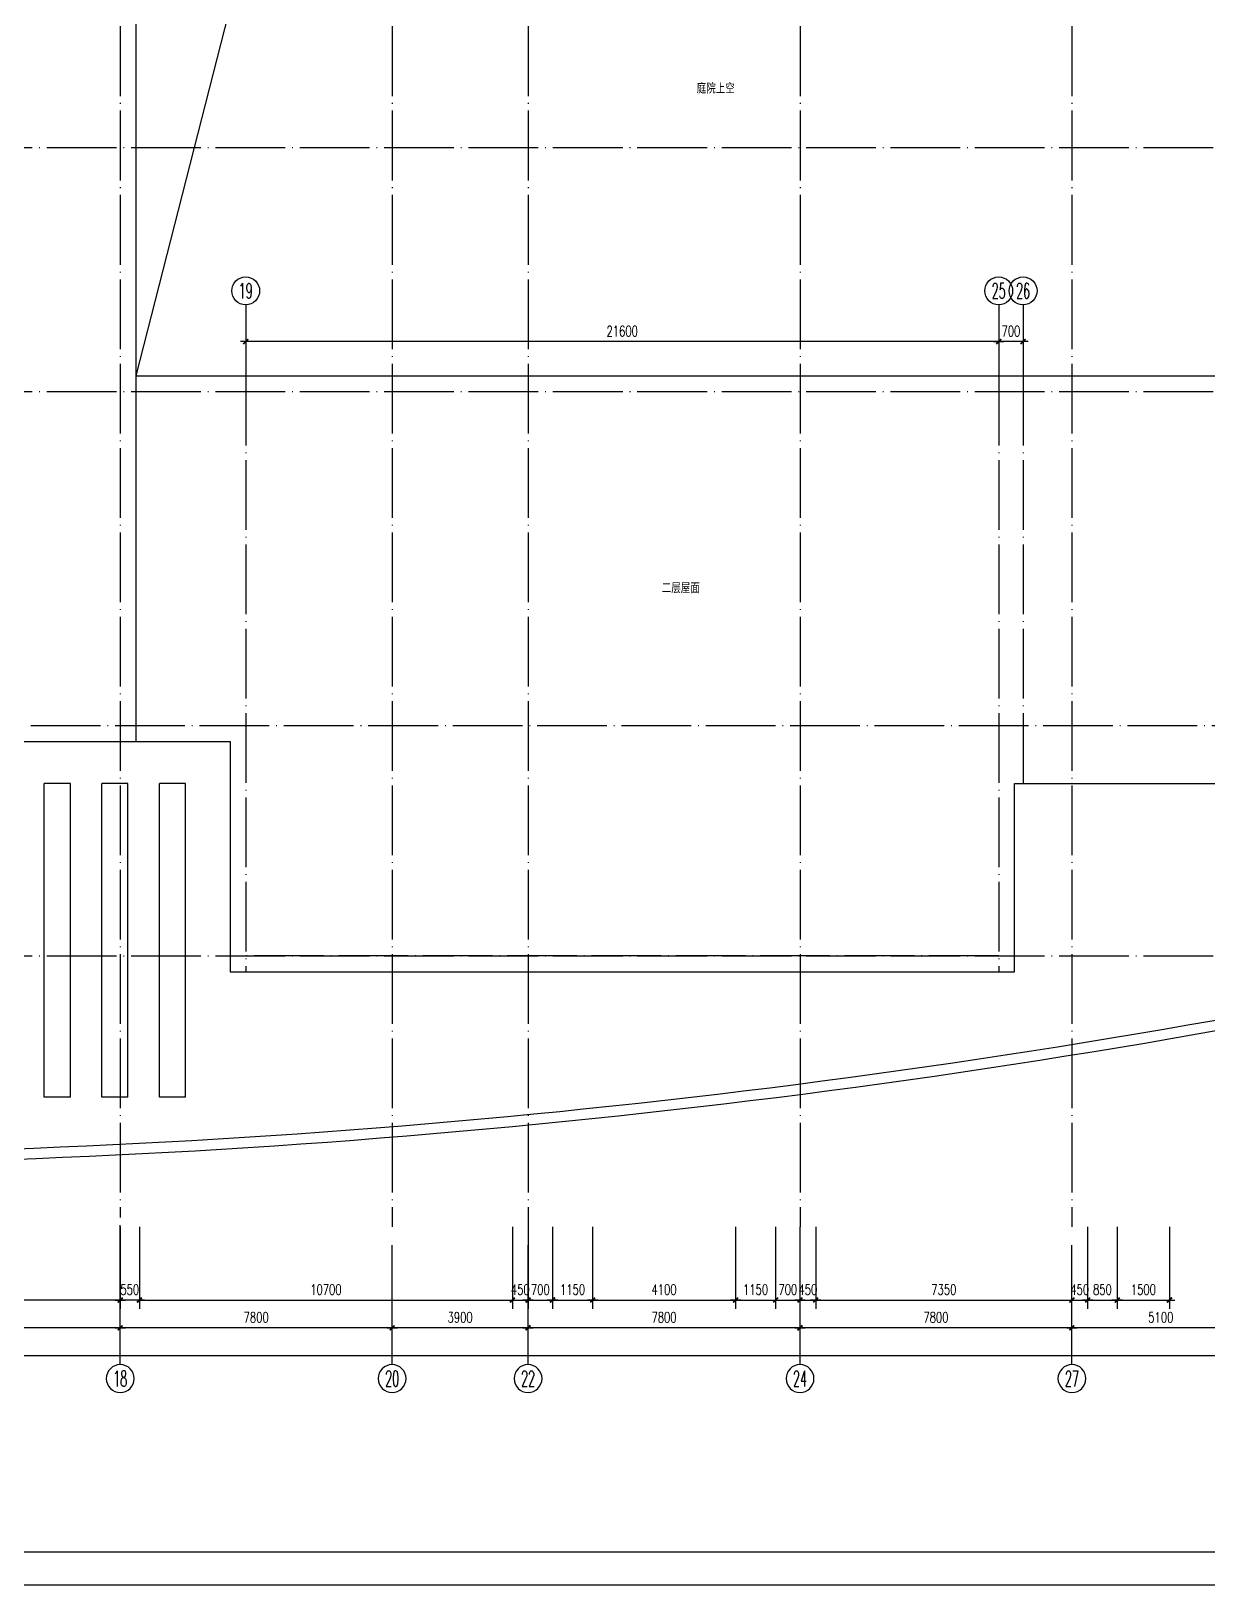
# Model space of a CAD drawing. Extents: x 165127 to 1058185, y 60808 to 144908.
# Drawn here: x 606967 to 640724, y 60808 to 105391 of the extents above; entities that cross this region are included whole.
import ezdxf
from ezdxf.enums import TextEntityAlignment as Align

# ---------------------------------------------------------------- set-up
doc = ezdxf.new("R2010")
doc.units = 0
doc.header["$LTSCALE"] = 1000
doc.linetypes.add('DOTE', pattern=[2.42, 2, -0.2, 0.02, -0.2])
doc.layers.get('0').update_dxf_attribs({"linetype": 'CONTINUOUS'})
doc.layers.get('DEFPOINTS').update_dxf_attribs({"linetype": 'CONTINUOUS'})
for name, color, linetype in [('AXIS', 3, 'CONTINUOUS'), ('AXIS_TEXT', 7, 'CONTINUOUS'), ('DOTE', 1, 'DOTE'), ('PUB_DIM', 3, 'CONTINUOUS'), ('PUB_TEXT', 7, 'CONTINUOUS'), ('ROOF', 4, 'CONTINUOUS'), ('STAIR', 3, 'CONTINUOUS'), ('WINDOW', 2, 'CONTINUOUS')]:
    doc.layers.add(name, color=color, linetype=linetype)
doc.styles.add('_HZTXT', font='romans.shx', dxfattribs={"width": 0.7, "bigfont": 'z.shx'})
doc.styles.add('COMPLEX', font='COMPLEX')
doc.styles.add('DIM_FONT', font='SIMPLEX.shx', dxfattribs={"width": 0.7})
doc.dimstyles.new('AXIS', dxfattribs={"dimtxt": 300, "dimasz": 1, "dimexe": 250, "dimexo": 300, "dimgap": 150, "dimtad": 1, "dimdec": 0, "dimdsep": 46, "dimtxsty": 'DIM_FONT', "dimblk": '_DIMX', "dimcen": 2.5, "dimse1": 1, "dimse2": 1, "dimclrt": 7, "dimadec": 0, "dimazin": 0, "dimtfac": 1, "dimtdec": 0, "dimtix": 1, "dimtmove": 2, "dimatfit": 3, "dimldrblk": '_DIMX', "dimfxl": 1, "dimarcsym": 0})
doc.dimstyles.new('DIMA', dxfattribs={"dimtxt": 300, "dimasz": 1, "dimexe": 250, "dimexo": 300, "dimgap": 150, "dimtad": 1, "dimdec": 0, "dimdsep": 46, "dimtxsty": 'DIM_FONT', "dimblk": '_DIMX', "dimcen": 2.5, "dimse1": 1, "dimclrt": 7, "dimadec": 0, "dimazin": 0, "dimtfac": 1, "dimtdec": 0, "dimtix": 1, "dimtmove": 2, "dimatfit": 3, "dimldrblk": '_DIMX', "dimfxl": 1, "dimarcsym": 0})
doc.dimstyles.new('DIMB', dxfattribs={"dimtxt": 300, "dimasz": 1, "dimexe": 250, "dimexo": 300, "dimgap": 150, "dimtad": 1, "dimdec": 0, "dimdsep": 46, "dimtxsty": 'DIM_FONT', "dimblk": '_DIMX', "dimcen": 2.5, "dimse2": 1, "dimclrt": 7, "dimadec": 0, "dimazin": 0, "dimtfac": 1, "dimtdec": 0, "dimtix": 1, "dimtmove": 2, "dimatfit": 3, "dimldrblk": '_DIMX', "dimfxl": 1, "dimarcsym": 0})
doc.dimstyles.new('DIMN', dxfattribs={"dimtxt": 300, "dimasz": 1, "dimexe": 250, "dimexo": 300, "dimgap": 150, "dimtad": 1, "dimdec": 0, "dimdsep": 46, "dimtxsty": 'DIM_FONT', "dimblk": '_DIMX', "dimcen": 2.5, "dimclrt": 7, "dimadec": 0, "dimazin": 0, "dimtfac": 1, "dimtdec": 0, "dimtix": 1, "dimtmove": 2, "dimatfit": 3, "dimldrblk": '_DIMX', "dimfxl": 1, "dimarcsym": 0})

# ---------------------------------------------------------------- blocks, each defined once
blk = doc.blocks.new('A$C34131D43')
at = {"color": 244}
for p in [(2500, 950), (37300, 950), (89100, 950), (104000, 950)]:
    blk.add_line(p, (159900, 950), dxfattribs=at)
at = {"color": 243}
for p in [(0, 0), (34800, 0), (65600, 0), (101500, 0)]:
    blk.add_line(p, (160900, 0), dxfattribs=at)
blk = doc.blocks.new('_AXISO')
blk.add_circle((0, 0), 0.5)
at = {"layer": 'AXIS_TEXT', "style": 'COMPLEX', "width": 1.041667}
blk.add_attdef('A', text='', height=0.56, dxfattribs=at).set_placement((-0.25, -0.28), (0.25, -0.28), align=Align.FIT)
blk = doc.blocks.new('_DIMX')
blk.add_line((-150, 0), (150, 0))
at = {"const_width": 50}
blk.add_lwpolyline([(-70, -70), (70, 70)], dxfattribs=at)
blk = doc.blocks.new('*D625')
at = {"color": 0, "linetype": 'ByBlock'}
blk.add_line((910968, 68185), (905870, 68185), dxfattribs=at)
at = {"layer": 'DEFPOINTS', "color": 0, "linetype": 'ByBlock'}
for p in [(905869, 70385), (910969, 70385), (905869, 68185)]:
    blk.add_point(p, dxfattribs=at)
at = {"color": 0, "linetype": 'ByBlock', "rotation": 180}
blk.add_blockref('_DIMX', (905869, 68185), dxfattribs=at)
at = {"color": 0, "linetype": 'ByBlock'}
blk.add_blockref('_DIMX', (910969, 68185), dxfattribs=at)
at = {"color": 7, "linetype": 'ByBlock', "insert": (908419, 68485), "char_height": 300, "attachment_point": 5, "style": 'DIM_FONT'}
blk.add_mtext('5100', dxfattribs=at)
blk = doc.blocks.new('*D626')
at = {"color": 0, "linetype": 'ByBlock'}
blk.add_line((695928, 122777), (688130, 122777), dxfattribs=at)
at = {"layer": 'DEFPOINTS', "color": 0, "linetype": 'ByBlock'}
for p in [(688129, 124977), (695929, 124977), (688129, 122777)]:
    blk.add_point(p, dxfattribs=at)
at = {"color": 0, "linetype": 'ByBlock', "rotation": 180}
blk.add_blockref('_DIMX', (688129, 122777), dxfattribs=at)
at = {"color": 0, "linetype": 'ByBlock'}
blk.add_blockref('_DIMX', (695929, 122777), dxfattribs=at)
at = {"color": 7, "linetype": 'ByBlock', "insert": (692029, 123077), "char_height": 300, "attachment_point": 5, "style": 'DIM_FONT'}
blk.add_mtext('7800', dxfattribs=at)
blk = doc.blocks.new('*D633')
at = {"color": 0, "linetype": 'ByBlock'}
for p, q in [((620479, 124677), (620479, 121727)), ((746779, 124677), (746779, 121727)), ((746778, 121977), (620480, 121977))]:
    blk.add_line(p, q, dxfattribs=at)
at = {"layer": 'DEFPOINTS', "color": 0, "linetype": 'ByBlock'}
for p in [(620479, 124977), (746779, 124977), (620479, 121977)]:
    blk.add_point(p, dxfattribs=at)
at = {"color": 0, "linetype": 'ByBlock', "rotation": 180}
blk.add_blockref('_DIMX', (620479, 121977), dxfattribs=at)
at = {"color": 0, "linetype": 'ByBlock'}
blk.add_blockref('_DIMX', (746779, 121977), dxfattribs=at)
at = {"color": 7, "linetype": 'ByBlock', "insert": (683629, 122277), "char_height": 300, "attachment_point": 5, "style": 'DIM_FONT'}
blk.add_mtext('126300', dxfattribs=at)
blk = doc.blocks.new('*D836')
at = {"color": 0, "linetype": 'ByBlock'}
for p, q in [((903768, 96482), (903767, 96482)), ((904469, 96482), (903769, 96482)), ((904470, 96482), (904471, 96482))]:
    blk.add_line(p, q, dxfattribs=at)
at = {"layer": 'DEFPOINTS', "color": 0, "linetype": 'ByBlock'}
for p in [(903769, 96482), (903769, 94282), (904469, 94282)]:
    blk.add_point(p, dxfattribs=at)
at = {"color": 0, "linetype": 'ByBlock'}
blk.add_blockref('_DIMX', (903769, 96482), dxfattribs=at)
at = {"color": 0, "linetype": 'ByBlock', "rotation": 180}
blk.add_blockref('_DIMX', (904469, 96482), dxfattribs=at)
at = {"color": 7, "linetype": 'ByBlock', "insert": (904119, 96782), "char_height": 300, "attachment_point": 5, "style": 'DIM_FONT'}
blk.add_mtext('700', dxfattribs=at)
blk = doc.blocks.new('*D837')
at = {"color": 0, "linetype": 'ByBlock'}
blk.add_line((903768, 96482), (882170, 96482), dxfattribs=at)
at = {"layer": 'DEFPOINTS', "color": 0, "linetype": 'ByBlock'}
for p in [(882169, 96482), (882169, 94282), (903769, 94282)]:
    blk.add_point(p, dxfattribs=at)
at = {"color": 0, "linetype": 'ByBlock', "rotation": 180}
blk.add_blockref('_DIMX', (882169, 96482), dxfattribs=at)
at = {"color": 0, "linetype": 'ByBlock'}
blk.add_blockref('_DIMX', (903769, 96482), dxfattribs=at)
at = {"color": 7, "linetype": 'ByBlock', "insert": (892969, 96782), "char_height": 300, "attachment_point": 5, "style": 'DIM_FONT'}
blk.add_mtext('21600', dxfattribs=at)
blk = doc.blocks.new('*D842')
at = {"color": 0, "linetype": 'ByBlock'}
blk.add_line((886368, 68185), (878570, 68185), dxfattribs=at)
at = {"layer": 'DEFPOINTS', "color": 0, "linetype": 'ByBlock'}
for p in [(878569, 70385), (886369, 70385), (878569, 68185)]:
    blk.add_point(p, dxfattribs=at)
at = {"color": 0, "linetype": 'ByBlock', "rotation": 180}
blk.add_blockref('_DIMX', (878569, 68185), dxfattribs=at)
at = {"color": 0, "linetype": 'ByBlock'}
blk.add_blockref('_DIMX', (886369, 68185), dxfattribs=at)
at = {"color": 7, "linetype": 'ByBlock', "insert": (882469, 68485), "char_height": 300, "attachment_point": 5, "style": 'DIM_FONT'}
blk.add_mtext('7800', dxfattribs=at)
blk = doc.blocks.new('*D843')
at = {"color": 0, "linetype": 'ByBlock'}
blk.add_line((890268, 68185), (886370, 68185), dxfattribs=at)
at = {"layer": 'DEFPOINTS', "color": 0, "linetype": 'ByBlock'}
for p in [(886369, 70385), (890269, 70385), (886369, 68185)]:
    blk.add_point(p, dxfattribs=at)
at = {"color": 0, "linetype": 'ByBlock', "rotation": 180}
blk.add_blockref('_DIMX', (886369, 68185), dxfattribs=at)
at = {"color": 0, "linetype": 'ByBlock'}
blk.add_blockref('_DIMX', (890269, 68185), dxfattribs=at)
at = {"color": 7, "linetype": 'ByBlock', "insert": (888319, 68485), "char_height": 300, "attachment_point": 5, "style": 'DIM_FONT'}
blk.add_mtext('3900', dxfattribs=at)
blk = doc.blocks.new('*D844')
at = {"color": 0, "linetype": 'ByBlock'}
blk.add_line((898068, 68185), (890270, 68185), dxfattribs=at)
at = {"layer": 'DEFPOINTS', "color": 0, "linetype": 'ByBlock'}
for p in [(890269, 70385), (898069, 70385), (890269, 68185)]:
    blk.add_point(p, dxfattribs=at)
at = {"color": 0, "linetype": 'ByBlock', "rotation": 180}
blk.add_blockref('_DIMX', (890269, 68185), dxfattribs=at)
at = {"color": 0, "linetype": 'ByBlock'}
blk.add_blockref('_DIMX', (898069, 68185), dxfattribs=at)
at = {"color": 7, "linetype": 'ByBlock', "insert": (894169, 68485), "char_height": 300, "attachment_point": 5, "style": 'DIM_FONT'}
blk.add_mtext('7800', dxfattribs=at)
blk = doc.blocks.new('*D845')
at = {"color": 0, "linetype": 'ByBlock'}
blk.add_line((905868, 68185), (898070, 68185), dxfattribs=at)
at = {"layer": 'DEFPOINTS', "color": 0, "linetype": 'ByBlock'}
for p in [(898069, 70385), (905869, 70385), (898069, 68185)]:
    blk.add_point(p, dxfattribs=at)
at = {"color": 0, "linetype": 'ByBlock', "rotation": 180}
blk.add_blockref('_DIMX', (898069, 68185), dxfattribs=at)
at = {"color": 0, "linetype": 'ByBlock'}
blk.add_blockref('_DIMX', (905869, 68185), dxfattribs=at)
at = {"color": 7, "linetype": 'ByBlock', "insert": (901969, 68485), "char_height": 300, "attachment_point": 5, "style": 'DIM_FONT'}
blk.add_mtext('7800', dxfattribs=at)
blk = doc.blocks.new('*D858')
at = {"color": 0, "linetype": 'ByBlock'}
for p, q in [((871319, 71084), (871319, 68732)), ((878569, 71084), (878569, 68732)), ((878568, 68982), (871320, 68982))]:
    blk.add_line(p, q, dxfattribs=at)
at = {"layer": 'DEFPOINTS', "color": 0, "linetype": 'ByBlock'}
for p in [(871319, 71384), (878569, 71384), (871319, 68982)]:
    blk.add_point(p, dxfattribs=at)
at = {"color": 0, "linetype": 'ByBlock', "rotation": 180}
blk.add_blockref('_DIMX', (871319, 68982), dxfattribs=at)
at = {"color": 0, "linetype": 'ByBlock'}
blk.add_blockref('_DIMX', (878569, 68982), dxfattribs=at)
at = {"color": 7, "linetype": 'ByBlock', "insert": (874944, 69282), "char_height": 300, "attachment_point": 5, "style": 'DIM_FONT'}
blk.add_mtext('7250', dxfattribs=at)
blk = doc.blocks.new('*D866')
at = {"color": 0, "linetype": 'ByBlock'}
for p, q in [((879120, 71084), (879120, 68732)), ((889820, 71084), (889820, 68732)), ((879121, 68982), (889819, 68982))]:
    blk.add_line(p, q, dxfattribs=at)
at = {"layer": 'DEFPOINTS', "color": 0, "linetype": 'ByBlock'}
for p in [(879120, 71384), (889820, 71384), (889820, 68982)]:
    blk.add_point(p, dxfattribs=at)
at = {"color": 0, "linetype": 'ByBlock', "rotation": 180}
blk.add_blockref('_DIMX', (879120, 68982), dxfattribs=at)
at = {"color": 0, "linetype": 'ByBlock'}
blk.add_blockref('_DIMX', (889820, 68982), dxfattribs=at)
at = {"color": 7, "linetype": 'ByBlock', "insert": (884470, 69282), "char_height": 300, "attachment_point": 5, "style": 'DIM_FONT'}
blk.add_mtext('10700', dxfattribs=at)
blk = doc.blocks.new('*D867')
at = {"color": 0, "linetype": 'ByBlock'}
for p, q in [((889820, 71084), (889820, 68732)), ((890269, 71084), (890269, 68732)), ((889819, 68982), (889818, 68982)), ((889820, 68982), (890269, 68982)), ((890270, 68982), (890271, 68982))]:
    blk.add_line(p, q, dxfattribs=at)
at = {"layer": 'DEFPOINTS', "color": 0, "linetype": 'ByBlock'}
for p in [(889820, 71384), (890269, 71384), (890269, 68982)]:
    blk.add_point(p, dxfattribs=at)
at = {"color": 0, "linetype": 'ByBlock'}
blk.add_blockref('_DIMX', (889820, 68982), dxfattribs=at)
at = {"color": 0, "linetype": 'ByBlock', "rotation": 180}
blk.add_blockref('_DIMX', (890269, 68982), dxfattribs=at)
at = {"color": 7, "linetype": 'ByBlock', "insert": (890045, 69282), "char_height": 300, "attachment_point": 5, "style": 'DIM_FONT'}
blk.add_mtext('450', dxfattribs=at)
blk = doc.blocks.new('*D868')
at = {"color": 0, "linetype": 'ByBlock'}
for p, q in [((890269, 71084), (890269, 68732)), ((890970, 71084), (890970, 68732)), ((890268, 68982), (890267, 68982)), ((890269, 68982), (890970, 68982)), ((890971, 68982), (890972, 68982))]:
    blk.add_line(p, q, dxfattribs=at)
at = {"layer": 'DEFPOINTS', "color": 0, "linetype": 'ByBlock'}
for p in [(890269, 71384), (890970, 71384), (890970, 68982)]:
    blk.add_point(p, dxfattribs=at)
at = {"color": 0, "linetype": 'ByBlock'}
blk.add_blockref('_DIMX', (890269, 68982), dxfattribs=at)
at = {"color": 0, "linetype": 'ByBlock', "rotation": 180}
blk.add_blockref('_DIMX', (890970, 68982), dxfattribs=at)
at = {"color": 7, "linetype": 'ByBlock', "insert": (890620, 69282), "char_height": 300, "attachment_point": 5, "style": 'DIM_FONT'}
blk.add_mtext('700', dxfattribs=at)
blk = doc.blocks.new('*D869')
at = {"color": 0, "linetype": 'ByBlock'}
for p, q in [((890970, 71084), (890970, 68732)), ((892120, 71084), (892120, 68732)), ((890971, 68982), (892119, 68982))]:
    blk.add_line(p, q, dxfattribs=at)
at = {"layer": 'DEFPOINTS', "color": 0, "linetype": 'ByBlock'}
for p in [(890970, 71384), (892120, 71384), (892120, 68982)]:
    blk.add_point(p, dxfattribs=at)
at = {"color": 0, "linetype": 'ByBlock', "rotation": 180}
blk.add_blockref('_DIMX', (890970, 68982), dxfattribs=at)
at = {"color": 0, "linetype": 'ByBlock'}
blk.add_blockref('_DIMX', (892120, 68982), dxfattribs=at)
at = {"color": 7, "linetype": 'ByBlock', "insert": (891545, 69282), "char_height": 300, "attachment_point": 5, "style": 'DIM_FONT'}
blk.add_mtext('1150', dxfattribs=at)
blk = doc.blocks.new('*D870')
at = {"color": 0, "linetype": 'ByBlock'}
for p, q in [((892120, 71084), (892120, 68732)), ((896220, 71084), (896220, 68732)), ((892121, 68982), (896219, 68982))]:
    blk.add_line(p, q, dxfattribs=at)
at = {"layer": 'DEFPOINTS', "color": 0, "linetype": 'ByBlock'}
for p in [(892120, 71384), (896220, 71384), (896220, 68982)]:
    blk.add_point(p, dxfattribs=at)
at = {"color": 0, "linetype": 'ByBlock', "rotation": 180}
blk.add_blockref('_DIMX', (892120, 68982), dxfattribs=at)
at = {"color": 0, "linetype": 'ByBlock'}
blk.add_blockref('_DIMX', (896220, 68982), dxfattribs=at)
at = {"color": 7, "linetype": 'ByBlock', "insert": (894170, 69282), "char_height": 300, "attachment_point": 5, "style": 'DIM_FONT'}
blk.add_mtext('4100', dxfattribs=at)
blk = doc.blocks.new('*D871')
at = {"color": 0, "linetype": 'ByBlock'}
for p, q in [((896220, 71084), (896220, 68732)), ((897370, 71084), (897370, 68732)), ((896221, 68982), (897369, 68982))]:
    blk.add_line(p, q, dxfattribs=at)
at = {"layer": 'DEFPOINTS', "color": 0, "linetype": 'ByBlock'}
for p in [(896220, 71384), (897370, 71384), (897370, 68982)]:
    blk.add_point(p, dxfattribs=at)
at = {"color": 0, "linetype": 'ByBlock', "rotation": 180}
blk.add_blockref('_DIMX', (896220, 68982), dxfattribs=at)
at = {"color": 0, "linetype": 'ByBlock'}
blk.add_blockref('_DIMX', (897370, 68982), dxfattribs=at)
at = {"color": 7, "linetype": 'ByBlock', "insert": (896795, 69282), "char_height": 300, "attachment_point": 5, "style": 'DIM_FONT'}
blk.add_mtext('1150', dxfattribs=at)
blk = doc.blocks.new('*D872')
at = {"color": 0, "linetype": 'ByBlock'}
for p, q in [((897370, 71084), (897370, 68732)), ((898069, 71084), (898069, 68732)), ((897369, 68982), (897368, 68982)), ((897370, 68982), (898069, 68982)), ((898070, 68982), (898071, 68982))]:
    blk.add_line(p, q, dxfattribs=at)
at = {"layer": 'DEFPOINTS', "color": 0, "linetype": 'ByBlock'}
for p in [(897370, 71384), (898069, 71384), (898069, 68982)]:
    blk.add_point(p, dxfattribs=at)
at = {"color": 0, "linetype": 'ByBlock'}
blk.add_blockref('_DIMX', (897370, 68982), dxfattribs=at)
at = {"color": 0, "linetype": 'ByBlock', "rotation": 180}
blk.add_blockref('_DIMX', (898069, 68982), dxfattribs=at)
at = {"color": 7, "linetype": 'ByBlock', "insert": (897720, 69282), "char_height": 300, "attachment_point": 5, "style": 'DIM_FONT'}
blk.add_mtext('700', dxfattribs=at)
blk = doc.blocks.new('*D873')
at = {"color": 0, "linetype": 'ByBlock'}
for p, q in [((898069, 71084), (898069, 68732)), ((898520, 71084), (898520, 68732)), ((898068, 68982), (898067, 68982)), ((898069, 68982), (898520, 68982)), ((898521, 68982), (898522, 68982))]:
    blk.add_line(p, q, dxfattribs=at)
at = {"layer": 'DEFPOINTS', "color": 0, "linetype": 'ByBlock'}
for p in [(898069, 71384), (898520, 71384), (898520, 68982)]:
    blk.add_point(p, dxfattribs=at)
at = {"color": 0, "linetype": 'ByBlock'}
blk.add_blockref('_DIMX', (898069, 68982), dxfattribs=at)
at = {"color": 0, "linetype": 'ByBlock', "rotation": 180}
blk.add_blockref('_DIMX', (898520, 68982), dxfattribs=at)
at = {"color": 7, "linetype": 'ByBlock', "insert": (898295, 69282), "char_height": 300, "attachment_point": 5, "style": 'DIM_FONT'}
blk.add_mtext('450', dxfattribs=at)
blk = doc.blocks.new('*D874')
at = {"color": 0, "linetype": 'ByBlock'}
for p, q in [((898520, 71084), (898520, 68732)), ((898521, 68982), (905868, 68982))]:
    blk.add_line(p, q, dxfattribs=at)
at = {"layer": 'DEFPOINTS', "color": 0, "linetype": 'ByBlock'}
for p in [(898520, 71384), (905869, 71384), (905869, 68982)]:
    blk.add_point(p, dxfattribs=at)
at = {"color": 0, "linetype": 'ByBlock', "rotation": 180}
blk.add_blockref('_DIMX', (898520, 68982), dxfattribs=at)
at = {"color": 0, "linetype": 'ByBlock'}
blk.add_blockref('_DIMX', (905869, 68982), dxfattribs=at)
at = {"color": 7, "linetype": 'ByBlock', "insert": (902195, 69282), "char_height": 300, "attachment_point": 5, "style": 'DIM_FONT'}
blk.add_mtext('7350', dxfattribs=at)
blk = doc.blocks.new('*D875')
at = {"color": 0, "linetype": 'ByBlock'}
for p, q in [((906319, 71084), (906319, 68732)), ((905868, 68982), (905867, 68982)), ((905869, 68982), (906319, 68982)), ((906320, 68982), (906321, 68982))]:
    blk.add_line(p, q, dxfattribs=at)
at = {"layer": 'DEFPOINTS', "color": 0, "linetype": 'ByBlock'}
for p in [(905869, 71384), (906319, 71384), (906319, 68982)]:
    blk.add_point(p, dxfattribs=at)
at = {"color": 0, "linetype": 'ByBlock'}
blk.add_blockref('_DIMX', (905869, 68982), dxfattribs=at)
at = {"color": 0, "linetype": 'ByBlock', "rotation": 180}
blk.add_blockref('_DIMX', (906319, 68982), dxfattribs=at)
at = {"color": 7, "linetype": 'ByBlock', "insert": (906094, 69282), "char_height": 300, "attachment_point": 5, "style": 'DIM_FONT'}
blk.add_mtext('450', dxfattribs=at)
blk = doc.blocks.new('*D876')
at = {"color": 0, "linetype": 'ByBlock'}
for p, q in [((906319, 71084), (906319, 68732)), ((907169, 71084), (907169, 68732)), ((906320, 68982), (907168, 68982))]:
    blk.add_line(p, q, dxfattribs=at)
at = {"layer": 'DEFPOINTS', "color": 0, "linetype": 'ByBlock'}
for p in [(906319, 71384), (907169, 71384), (907169, 68982)]:
    blk.add_point(p, dxfattribs=at)
at = {"color": 0, "linetype": 'ByBlock', "rotation": 180}
blk.add_blockref('_DIMX', (906319, 68982), dxfattribs=at)
at = {"color": 0, "linetype": 'ByBlock'}
blk.add_blockref('_DIMX', (907169, 68982), dxfattribs=at)
at = {"color": 7, "linetype": 'ByBlock', "insert": (906744, 69282), "char_height": 300, "attachment_point": 5, "style": 'DIM_FONT'}
blk.add_mtext('850', dxfattribs=at)
blk = doc.blocks.new('*D877')
at = {"color": 0, "linetype": 'ByBlock'}
for p, q in [((907169, 71084), (907169, 68732)), ((908669, 71084), (908669, 68732)), ((907170, 68982), (908668, 68982))]:
    blk.add_line(p, q, dxfattribs=at)
at = {"layer": 'DEFPOINTS', "color": 0, "linetype": 'ByBlock'}
for p in [(907169, 71384), (908669, 71384), (908669, 68982)]:
    blk.add_point(p, dxfattribs=at)
at = {"color": 0, "linetype": 'ByBlock', "rotation": 180}
blk.add_blockref('_DIMX', (907169, 68982), dxfattribs=at)
at = {"color": 0, "linetype": 'ByBlock'}
blk.add_blockref('_DIMX', (908669, 68982), dxfattribs=at)
at = {"color": 7, "linetype": 'ByBlock', "insert": (907919, 69282), "char_height": 300, "attachment_point": 5, "style": 'DIM_FONT'}
blk.add_mtext('1500', dxfattribs=at)
blk = doc.blocks.new('*D878')
at = {"color": 0, "linetype": 'ByBlock'}
for p, q in [((879119, 71084), (879119, 68732)), ((878568, 68982), (878567, 68982)), ((879119, 68982), (878569, 68982)), ((879120, 68982), (879121, 68982))]:
    blk.add_line(p, q, dxfattribs=at)
at = {"layer": 'DEFPOINTS', "color": 0, "linetype": 'ByBlock'}
for p in [(878569, 71384), (879119, 71384), (878569, 68982)]:
    blk.add_point(p, dxfattribs=at)
at = {"color": 0, "linetype": 'ByBlock'}
blk.add_blockref('_DIMX', (878569, 68982), dxfattribs=at)
at = {"color": 0, "linetype": 'ByBlock', "rotation": 180}
blk.add_blockref('_DIMX', (879119, 68982), dxfattribs=at)
at = {"color": 7, "linetype": 'ByBlock', "insert": (878844, 69282), "char_height": 300, "attachment_point": 5, "style": 'DIM_FONT'}
blk.add_mtext('550', dxfattribs=at)

msp = doc.modelspace()

# ---------------------------------------------------------------- linework, layer by layer
at = {"layer": 'AXIS'}
for p, q in [((613123.4, 97537.2), (613123.4, 93537.2)), ((634723.4, 97537.2), (634723.4, 93537.2)), ((635423.4, 97537.2), (635423.4, 93537.2)), ((609523.4, 67129.8), (609523.4, 71129.8)), ((617323.4, 67129.8), (617323.4, 70558.9)), ((621223.4, 67129.8), (621223.4, 70558.9)), ((629023.4, 67129.8), (629023.4, 70558.9)), ((636823.4, 67129.8), (636823.4, 70558.9))]:
    msp.add_line(p, q, dxfattribs=at)
at = {"layer": 'DOTE'}
for p, q in [((609523.4, 139407.6), (609523.4, 71351.8)), ((617323.4, 139407.6), (617323.4, 71084.4)), ((621223.4, 139407.6), (621223.4, 71084.4)), ((629023.4, 139407.6), (629023.4, 71084.4)), ((636823.4, 139407.6), (636823.4, 71084.4)), ((529976.8, 102053.1), (664620, 102053.1)), ((613123.4, 95503.1), (613123.4, 78403.1)), ((634723.4, 95503.1), (634723.4, 78403.1)), ((635423.4, 95503.1), (635423.4, 83803.1)), ((529976.8, 95053.1), (664620, 95053.1)), ((664620, 85453.1), (529976.8, 85453.1)), ((529976.8, 78853.1), (664620, 78853.1)), ((634723.4, 78853.1), (613123.4, 78853.1))]:
    msp.add_line(p, q, dxfattribs=at)
at = {"layer": 'ROOF'}
for p, q in [((609973.1, 115603.1), (609973.1, 85003.1)), ((609973.1, 95503.1), (641923.1, 95503.1)), ((607346.7, 74803.1), (607346.7, 83803.1)), ((608096.7, 83803.1), (607346.7, 83803.1)), ((608096.7, 74803.1), (608096.7, 83803.1)), ((609746.7, 83803.1), (608996.7, 83803.1)), ((608996.7, 74803.1), (608996.7, 83803.1)), ((609746.7, 74803.1), (609746.7, 83803.1)), ((610646.7, 74803.1), (610646.7, 83803.1)), ((611396.7, 83803.1), (610646.7, 83803.1)), ((611396.7, 74803.1), (611396.7, 83803.1)), ((608096.7, 74803.1), (607346.7, 74803.1)), ((609746.7, 74803.1), (608996.7, 74803.1)), ((611396.7, 74803.1), (610646.7, 74803.1))]:
    msp.add_line(p, q, dxfattribs=at)
msp.add_lwpolyline([(552973.4, 83803.1), (559273.4, 83803.1), (559273.4, 78403.1), (581773.4, 78403.1), (581773.4, 85003.1), (612673.4, 85003.1), (612673.4, 78403.1), (635173.4, 78403.1), (635173.4, 83803.1), (641923.4, 83803.1)], dxfattribs=at)
for radius, start, end in [(248814, 258.753802, 281.210982), (248514, 258.810564, 281.154185)]:
    msp.add_arc((597298.4, 321665.8), radius, start, end, dxfattribs=at)
at = {"layer": 'STAIR'}
msp.add_lwpolyline([(645673.4, 116703.1), (614181.3, 111978), (609973.4, 95503.1)], dxfattribs=at)

# ---------------------------------------------------------------- block references
at = {"layer": 'AXIS'}
ref = msp.add_blockref('_AXISO', (613123.4, 97937.2), dxfattribs=dict(at, xscale=800, yscale=800, zscale=800))
ref.add_attrib('A', '19', dxfattribs={"layer": 'AXIS_TEXT', "height": 448, "style": 'COMPLEX', "width": 0.646552}).set_placement((612923.4, 97713.2), (613323.4, 97713.2), align=Align.FIT)
ref = msp.add_blockref('_AXISO', (634723.4, 97937.2), dxfattribs=dict(at, xscale=800, yscale=800, zscale=800))
ref.add_attrib('A', '25', dxfattribs={"layer": 'AXIS_TEXT', "height": 448, "style": 'COMPLEX', "width": 0.551471}).set_placement((634523.4, 97713.2), (634923.4, 97713.2), align=Align.FIT)
ref = msp.add_blockref('_AXISO', (635423.4, 97937.2), dxfattribs=dict(at, xscale=800, yscale=800, zscale=800))
ref.add_attrib('A', '26', dxfattribs={"layer": 'AXIS_TEXT', "height": 448, "style": 'COMPLEX', "width": 0.551471}).set_placement((635223.4, 97713.2), (635623.4, 97713.2), align=Align.FIT)
ref = msp.add_blockref('_AXISO', (609523.4, 66729.8), dxfattribs=dict(at, xscale=-800, yscale=800, zscale=800, rotation=180))
ref.add_attrib('A', '18', dxfattribs={"layer": 'AXIS_TEXT', "height": 448, "style": 'COMPLEX', "width": 0.646552}).set_placement((609323.4, 66505.8), (609723.4, 66505.8), align=Align.FIT)
ref = msp.add_blockref('_AXISO', (617323.4, 66729.8), dxfattribs=dict(at, xscale=-800, yscale=800, zscale=800, rotation=180))
ref.add_attrib('A', '20', dxfattribs={"layer": 'AXIS_TEXT', "height": 448, "style": 'COMPLEX', "width": 0.551471}).set_placement((617123.4, 66505.8), (617523.4, 66505.8), align=Align.FIT)
ref = msp.add_blockref('_AXISO', (621223.4, 66729.8), dxfattribs=dict(at, xscale=-800, yscale=800, zscale=800, rotation=180))
ref.add_attrib('A', '22', dxfattribs={"layer": 'AXIS_TEXT', "height": 448, "style": 'COMPLEX', "width": 0.551471}).set_placement((621023.4, 66505.8), (621423.4, 66505.8), align=Align.FIT)
ref = msp.add_blockref('_AXISO', (629023.4, 66729.8), dxfattribs=dict(at, xscale=-800, yscale=800, zscale=800, rotation=180))
ref.add_attrib('A', '24', dxfattribs={"layer": 'AXIS_TEXT', "height": 448, "style": 'COMPLEX', "width": 0.520833}).set_placement((628823.4, 66505.8), (629223.4, 66505.8), align=Align.FIT)
ref = msp.add_blockref('_AXISO', (636823.4, 66729.8), dxfattribs=dict(at, xscale=-800, yscale=800, zscale=800, rotation=180))
ref.add_attrib('A', '27', dxfattribs={"layer": 'AXIS_TEXT', "height": 448, "style": 'COMPLEX', "width": 0.551471}).set_placement((636623.4, 66505.8), (637023.4, 66505.8), align=Align.FIT)
at = {"layer": 'WINDOW'}
msp.add_blockref('A$C34131D43', (520972, 60808.1), dxfattribs=at)

# ---------------------------------------------------------------- texts
at = {"layer": 'PUB_TEXT', "style": '_HZTXT', "width": 0.7}
for s, p in [('庭院上空', (626061.4, 103598.5)), ('二层屋面', (625057.1, 89263.2))]:
    msp.add_text(s, height=300, dxfattribs=at).set_placement(p)

# ---------------------------------------------------------------- dimensions: what is measured, and where the dimension line sits
at = {"layer": 'AXIS'}
for base, p1, p2, picture, middle in [((613123.4, 96482.1), (634723.4, 94282.1), (613123.4, 94282.1), '*D837', (623923.4, 96782.1)), ((634723.4, 96482.1), (635423.4, 94282.1), (634723.4, 94282.1), '*D836', (635073.4, 96782.1))]:
    dim = msp.add_linear_dim(base=base, p1=p1, p2=p2, dimstyle='AXIS', dxfattribs=at)
    dim.commit()
    dim.dimension.update_dxf_attribs({"geometry": picture, "text_midpoint": middle, "insert": (-269046, 0)})
dim = msp.add_aligned_dim(p1=(660373.4, 70384.9), p2=(534073.4, 70384.9), distance=3000, dimstyle='DIMN', dxfattribs=at)
dim.commit()
dim.dimension.update_dxf_attribs({"geometry": '*D633', "text_midpoint": (597223.4, 67684.9), "insert": (-86405.6, -54591.7)})
for base, p1, p2, picture, middle, set_off in [((601723.4, 68184.9), (609523.4, 70384.9), (601723.4, 70384.9), '*D626', (605623.4, 68484.9), (-86405.6, -54591.7)), ((609523.4, 68184.9), (617323.4, 70384.9), (609523.4, 70384.9), '*D842', (613423.4, 68484.9), (-269046, 0)), ((617323.4, 68184.9), (621223.4, 70384.9), (617323.4, 70384.9), '*D843', (619273.4, 68484.9), (-269046, 0)), ((621223.4, 68184.9), (629023.4, 70384.9), (621223.4, 70384.9), '*D844', (625123.4, 68484.9), (-269046, 0)), ((629023.4, 68184.9), (636823.4, 70384.9), (629023.4, 70384.9), '*D845', (632923.4, 68484.9), (-269046, 0)), ((636823.4, 68184.9), (641923.4, 70384.9), (636823.4, 70384.9), '*D625', (639373.4, 68484.9), (-269046, 0))]:
    dim = msp.add_linear_dim(base=base, p1=p1, p2=p2, angle=180, dimstyle='AXIS', dxfattribs=at)
    dim.commit()
    dim.dimension.update_dxf_attribs({"geometry": picture, "text_midpoint": middle, "insert": set_off})
at = {"layer": 'PUB_DIM'}
for p1, p2, distance, dimstyle, picture, middle in [((609523.4, 71384.4), (602273.4, 71384.4), 2402.5, 'DIMN', '*D858', (605898.4, 69281.9)), ((610073.5, 71384.4), (609523.5, 71384.4), 2402.5, 'DIMB', '*D878', (609798.5, 69281.9)), ((610073.6, 71384.4), (620773.6, 71384.4), -2402.5, 'DIMN', '*D866', (615423.6, 69281.9)), ((620773.6, 71384.4), (621223.5, 71384.4), -2402.5, 'DIMN', '*D867', (620998.5, 69281.9)), ((621223.5, 71384.4), (621923.6, 71384.4), -2402.5, 'DIMN', '*D868', (621573.5, 69281.9)), ((621923.6, 71384.4), (623073.6, 71384.4), -2402.5, 'DIMN', '*D869', (622498.6, 69281.9)), ((623073.6, 71384.4), (627173.6, 71384.4), -2402.5, 'DIMN', '*D870', (625123.6, 69281.9)), ((627173.6, 71384.4), (628323.6, 71384.4), -2402.5, 'DIMN', '*D871', (627748.6, 69281.9)), ((628323.6, 71384.4), (629023.5, 71384.4), -2402.5, 'DIMN', '*D872', (628673.5, 69281.9)), ((629023.5, 71384.4), (629473.6, 71384.4), -2402.5, 'DIMN', '*D873', (629248.5, 69281.9)), ((629473.6, 71384.4), (636823.5, 71384.4), -2402.5, 'DIMB', '*D874', (633148.5, 69281.9)), ((636823.5, 71384.4), (637273.5, 71384.4), -2402.5, 'DIMA', '*D875', (637048.5, 69281.9)), ((637273.5, 71384.4), (638123.5, 71384.4), -2402.5, 'DIMN', '*D876', (637698.5, 69281.9)), ((638123.5, 71384.4), (639623.5, 71384.4), -2402.5, 'DIMN', '*D877', (638873.5, 69281.9))]:
    dim = msp.add_aligned_dim(p1=p1, p2=p2, distance=distance, dimstyle=dimstyle, dxfattribs=at)
    dim.commit()
    dim.dimension.update_dxf_attribs({"geometry": picture, "text_midpoint": middle, "insert": (-269046, 0)})

doc.saveas('drawing.dxf')
